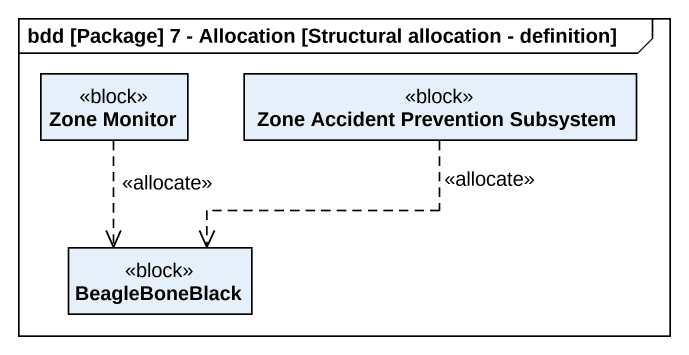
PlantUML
@startuml
mainframe bdd [Package] 7 - Allocation [Structural allocation - definition]
hide circle
hide empty members
class "Zone Monitor" as Zone_Monitor <<block>>
class "Zone Accident Prevention Subsystem" as Zone_Accident_Prevention <<block>>
class BeagleBoneBlack <<block>>
Zone_Monitor ..> BeagleBoneBlack : <<allocate>>
Zone_Accident_Prevention ..> BeagleBoneBlack : <<allocate>>
@enduml
